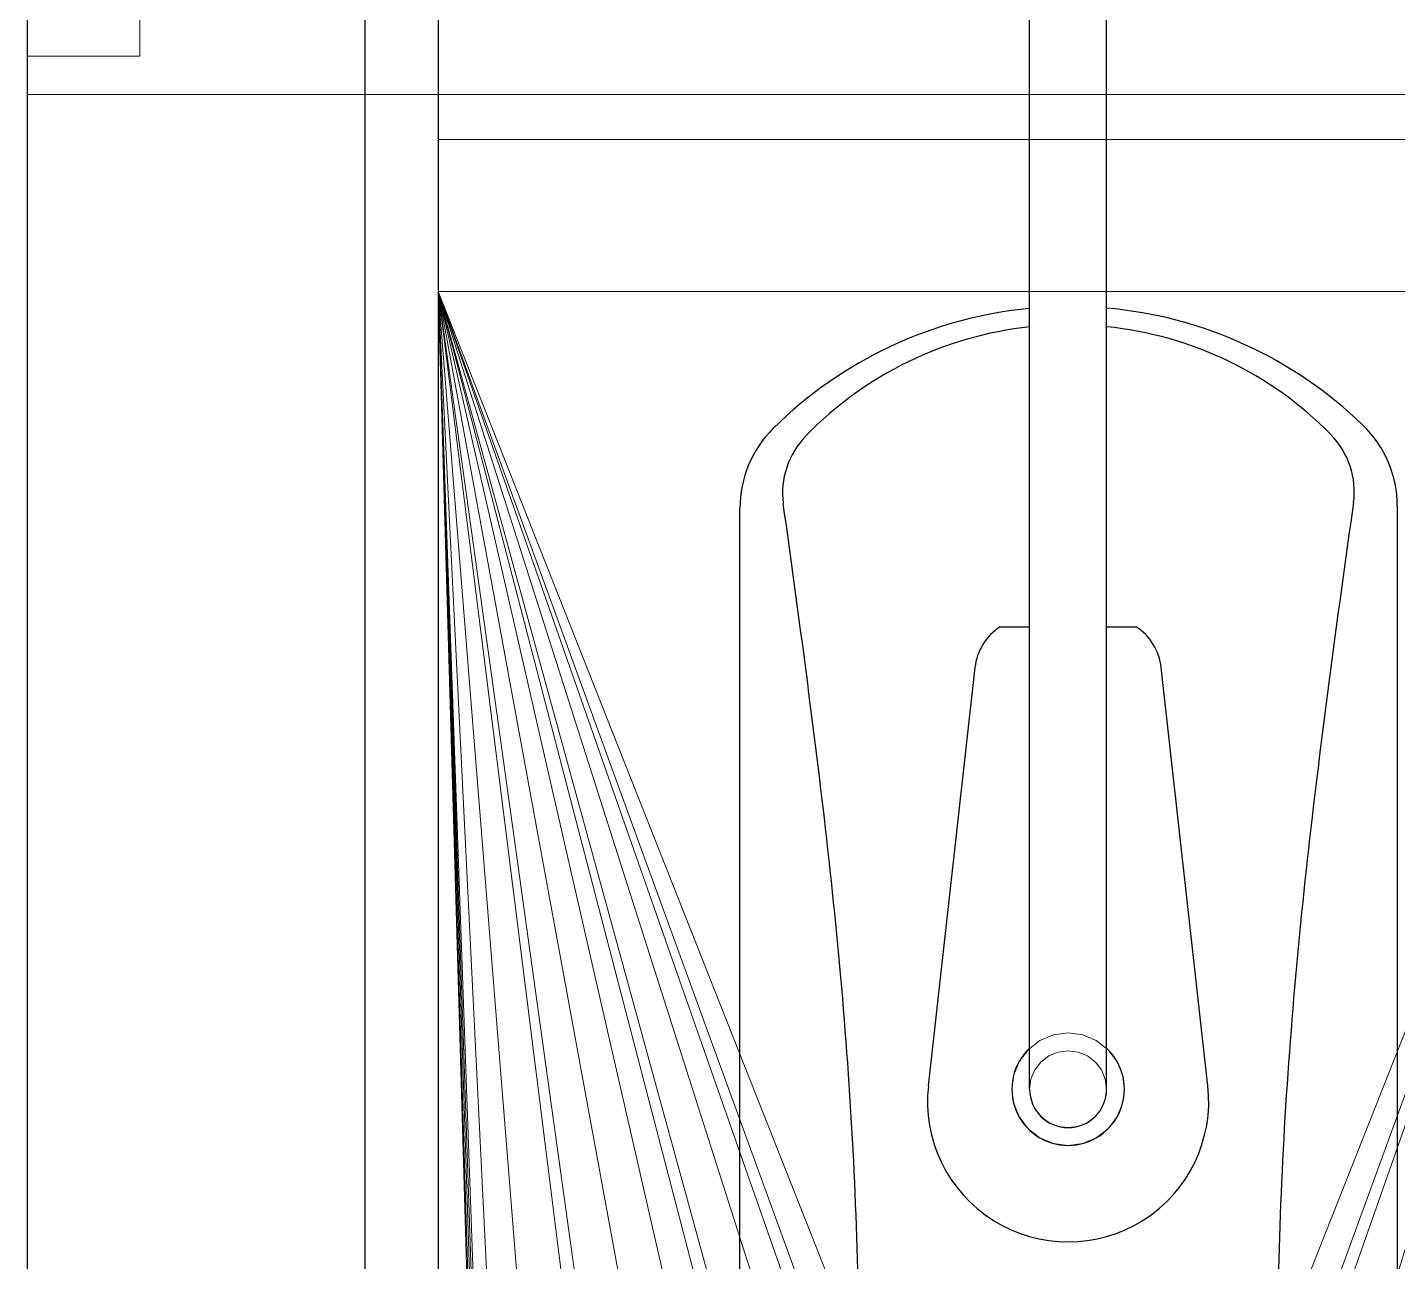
# Model space of a CAD drawing. Header units: millimetres. Extents: x -1 to 471, y -837 to 1.
# Drawn here: x 50 to 293.6, y -506.3 to -286.8 of the extents above; entities that cross this region are included whole.
import ezdxf

# ---------------------------------------------------------------- set-up
doc = ezdxf.new("R2010")
doc.units = ezdxf.units.MM
for name, color, linetype in [('IQ_200_2D', 1, 'Continuous'), ('IQ_200_3D', 1, 'Continuous'), ('IQ_204_2D', 7, 'Continuous'), ('IQ_204_3D', 7, 'Continuous')]:
    doc.layers.add(name, color=color, linetype=linetype)

msp = doc.modelspace()

# ---------------------------------------------------------------- linework, layer by layer
at = {"layer": 'IQ_200_2D'}
for p, q in [((110, -272.5), (110, -722.48)), ((123, -272.5), (123, -768.9)), ((50, -756.46), (50, -274.42)), ((176.67, -531.48), (176.67, -372.32)), ((293.52, -371.95), (293.52, -531.86)), ((222.93, -393.39), (228.16, -393.39)), ((241.84, -393.39), (247.07, -393.39)), ((218.43, -400.67), (210.15, -475.04)), ((259.85, -475.04), (251.57, -400.67))]:
    msp.add_line(p, q, dxfattribs=at)
for centre, radius, start, end in [((235.28, -411.31), 74.87, 95.46, 134.7267), ((235.28, -411.31), 74.87, 45.8324, 84.9767), ((235.16, -405.03), 65.33, 96.1484, 135.7236), ((235.16, -405.03), 65.33, 44.6079, 84.1282), ((273.52, -371.95), 20, 0, 45.8324), ((196.67, -372.32), 20, 134.7267, 180), ((228.37, -401.78), 10, 122.9807, 173.6477), ((241.63, -401.78), 10, 6.3523, 57.0193), ((235, -477.8), 25, 173.6477, 6.3523)]:
    msp.add_arc(centre, radius, start, end, dxfattribs=at)
for centre, major_axis, ratio, start_param, end_param in [((201.98, -369.9), (-17.69, 1.58), 0.895332, 5.664791, 6.483187), ((268.03, -369.82), (17.73, 2.18), 0.896287, 6.052221, 6.873809)]:
    msp.add_ellipse(centre, major_axis=major_axis, ratio=ratio, start_param=start_param, end_param=end_param, dxfattribs=at)
for points in [[(197.8, -521.3), (197.73, -510.97), (197.19, -490.27), (195.09, -459.42), (192, -429.13), (188.24, -399.67), (185.69, -380.74), (184.36, -371.5)], [(285.73, -371.33), (284.4, -380.58), (281.82, -399.53), (278.03, -429.02), (274.93, -459.34), (272.81, -490.23), (272.27, -510.95), (272.2, -521.3)]]:
    msp.add_open_spline(points, degree=3, dxfattribs=at)
at = {"layer": 'IQ_200_3D', "linetype": 'Continuous', "lineweight": 5}
for points, invisible_edges in [([(400, -291.94, 926), (70, -291.94, 926), (70, -188.76, 926), (400, -188.76, 926)], 1), ([(70, -291.94, 926), (70, -291.94, 1140.87), (70, -260.84, 1140.87), (70, -188.76, 926)], 4), ([(70, -291.94, 1140.87), (400, -291.94, 1140.87), (400, -260.84, 1140.87), (70, -260.84, 1140.87)], 1), ([(70, -291.94, 1140.87), (50, -715.52, 1140.87), (110, -715.52, 1140.87), (360, -715.52, 1140.87)], 13), ([(70, -291.94, 1140.87), (50, -291.94, 1140.87), (50, -715.52, 1140.87)], 12), ([(70, -291.94, 926), (420, -715.52, 926), (50, -715.52, 926), (50, -291.94, 926)], 1), ([(400, -291.94, 1140.87), (70, -291.94, 1140.87), (360, -715.52, 1140.87)], 15), ([(400, -291.94, 926), (420, -291.94, 926), (420, -715.52, 926), (70, -291.94, 926)], 12), ([(347, -306.75, 1296.35), (123, -306.75, 1296.35), (123, -310.58, 1301.63), (347, -310.58, 1301.63)], 4), ([(347, -310.58, 1301.63), (123, -310.58, 1301.63), (123, -315.42, 1306), (347, -315.42, 1306)], 5), ([(347, -315.42, 1306), (123, -315.42, 1306), (123, -321.07, 1309.27), (347, -321.07, 1309.27)], 5), ([(347, -321.07, 1309.27), (123, -321.07, 1309.27), (123, -327.28, 1311.29), (347, -327.28, 1311.29)], 5), ([(347, -327.28, 1311.29), (123, -327.28, 1311.29), (123, -333.77, 1311.97), (347, -333.77, 1311.97)], 1)]:
    msp.add_3dface(points, dxfattribs=dict(at, invisible_edges=invisible_edges))
for points in [[(347, -277.16, 1244.94), (123, -277.16, 1244.94), (123, -306.75, 1296.35), (347, -306.75, 1296.35)], [(347, -723.43, 1147.92), (123, -723.43, 1147.92), (123, -281.68, 1147.92), (347, -281.68, 1147.92)], [(50, -715.52, 1140.87), (50, -291.94, 1140.87), (50, -291.94, 926), (50, -715.52, 926)], [(50, -291.94, 1140.87), (70, -291.94, 1140.87), (70, -291.94, 926), (50, -291.94, 926)], [(420, -298.77, 1141.96), (50, -298.77, 1141.96), (50, -298.77, 1147.92), (420, -298.77, 1147.92)], [(420, -722.48, 1141.96), (50, -722.48, 1141.96), (50, -298.77, 1141.96), (420, -298.77, 1141.96)], [(50, -298.77, 1147.92), (50, -298.77, 1141.96), (50, -722.48, 1141.96), (50, -722.48, 1147.92)], [(420, -298.77, 1147.92), (50, -298.77, 1147.92), (50, -722.48, 1147.92), (420, -722.48, 1147.92)]]:
    msp.add_3dface(points, dxfattribs=at)
at = {"layer": 'IQ_204_2D'}
for p, q in [((228.16, -475.64), (228.16, -123.38)), ((241.84, -475.64), (241.84, -123.38))]:
    msp.add_line(p, q, dxfattribs=at)
for radius, start, end in [(10, 133.1554, 46.8446), (6.84, 180, 0)]:
    msp.add_arc((235, -475.64), radius, start, end, dxfattribs=at)
at = {"layer": 'IQ_204_3D', "linetype": 'Continuous', "lineweight": 5}
for points, invisible_edges in [([(225.34, -473.06, 1362.51), (226.34, -470.64, 1362.51), (227.93, -468.57, 1362.51), (230, -466.98, 1362.51)], 8), ([(227.93, -482.72, 1362.51), (225.34, -473.06, 1362.51), (230, -466.98, 1362.51), (244.66, -478.23, 1362.51)], 15), ([(227.93, -468.57, 1380.88), (226.34, -470.64, 1380.88), (225.34, -473.06, 1380.88), (230, -466.98, 1380.88)], 4), ([(225.34, -473.06, 1380.88), (227.93, -482.72, 1380.88), (230, -466.98, 1380.88)], 15), ([(227.93, -468.57, 1380.88), (230, -466.98, 1380.88), (230, -466.98, 1362.51), (227.93, -468.57, 1362.51)], 10), ([(230, -466.98, 1380.88), (227.93, -482.72, 1380.88), (244.66, -478.23, 1380.88), (244.66, -473.06, 1380.88)], 15), ([(244.66, -473.06, 1362.51), (244.66, -478.23, 1362.51), (230, -466.98, 1362.51), (232.41, -465.98, 1362.51)], 11), ([(230, -466.98, 1380.88), (232.41, -465.98, 1380.88), (232.41, -465.98, 1362.51), (230, -466.98, 1362.51)], 10), ([(244.66, -473.06, 1380.88), (237.59, -465.98, 1380.88), (232.41, -465.98, 1380.88), (230, -466.98, 1380.88)], 11), ([(237.59, -465.98, 1362.51), (244.66, -473.06, 1362.51), (232.41, -465.98, 1362.51), (235, -465.64, 1362.51)], 3), ([(235, -465.64, 1362.51), (232.41, -465.98, 1362.51), (232.41, -465.98, 1380.88), (235, -465.64, 1380.88)], 10), ([(235, -465.64, 1380.88), (232.41, -465.98, 1380.88), (237.59, -465.98, 1380.88)], 2), ([(235, -465.64, 1380.88), (237.59, -465.98, 1380.88), (237.59, -465.98, 1362.51), (235, -465.64, 1362.51)], 10), ([(237.59, -465.98, 1362.51), (240, -466.98, 1362.51), (242.07, -468.57, 1362.51), (244.66, -473.06, 1362.51)], 12), ([(237.59, -465.98, 1380.88), (240, -466.98, 1380.88), (240, -466.98, 1362.51), (237.59, -465.98, 1362.51)], 10), ([(242.07, -468.57, 1380.88), (240, -466.98, 1380.88), (237.59, -465.98, 1380.88), (244.66, -473.06, 1380.88)], 12), ([(240, -466.98, 1380.88), (242.07, -468.57, 1380.88), (242.07, -468.57, 1362.51), (240, -466.98, 1362.51)], 10), ([(226.34, -470.64, 1380.88), (227.93, -468.57, 1380.88), (227.93, -468.57, 1362.51), (226.34, -470.64, 1362.51)], 10), ([(228.39, -477.41, 1380.88), (228.16, -475.64, 1380.88), (228.39, -473.87, 1380.88), (231.58, -469.72, 1380.88)], 12), ([(233.23, -469.04, 1380.88), (240.92, -472.22, 1380.88), (228.39, -477.41, 1380.88), (231.58, -469.72, 1380.88)], 7), ([(228.39, -473.87, 1380.88), (229.08, -472.22, 1380.88), (230.16, -470.81, 1380.88), (231.58, -469.72, 1380.88)], 8), ([(239.84, -470.81, 1380.88), (233.23, -469.04, 1380.88), (235, -468.8, 1380.88), (236.77, -469.04, 1380.88)], 9), ([(239.84, -470.81, 1380.88), (240.92, -472.22, 1380.88), (233.23, -469.04, 1380.88)], 14), ([(238.42, -469.72, 1380.88), (239.84, -470.81, 1380.88), (236.77, -469.04, 1380.88)], 2), ([(244.66, -473.06, 1362.51), (242.07, -468.57, 1362.51), (243.66, -470.64, 1362.51)], 1), ([(242.07, -468.57, 1380.88), (243.66, -470.64, 1380.88), (243.66, -470.64, 1362.51), (242.07, -468.57, 1362.51)], 10), ([(242.07, -468.57, 1380.88), (244.66, -473.06, 1380.88), (243.66, -470.64, 1380.88)], 1), ([(225.34, -473.06, 1380.88), (226.34, -470.64, 1380.88), (226.34, -470.64, 1362.51), (225.34, -473.06, 1362.51)], 10), ([(240.92, -472.22, 1380.88), (241.61, -477.41, 1380.88), (228.39, -477.41, 1380.88)], 15), ([(240.92, -472.22, 1380.88), (241.61, -473.87, 1380.88), (241.84, -475.64, 1380.88), (241.61, -477.41, 1380.88)], 8), ([(243.66, -470.64, 1380.88), (244.66, -473.06, 1380.88), (244.66, -473.06, 1362.51), (243.66, -470.64, 1362.51)], 10), ([(225.34, -478.23, 1362.51), (225, -475.64, 1362.51), (225.34, -473.06, 1362.51), (227.93, -482.72, 1362.51)], 12), ([(225, -475.64, 1380.88), (225.34, -473.06, 1380.88), (225.34, -473.06, 1362.51), (225, -475.64, 1362.51)], 2), ([(225, -475.64, 1380.88), (225.34, -478.23, 1380.88), (225.34, -473.06, 1380.88)], 2), ([(225.34, -478.23, 1380.88), (226.34, -480.64, 1380.88), (227.93, -482.72, 1380.88), (225.34, -473.06, 1380.88)], 12), ([(244.66, -473.06, 1362.51), (245, -475.64, 1362.51), (244.66, -478.23, 1362.51)], 12), ([(245, -475.64, 1362.51), (244.66, -473.06, 1362.51), (244.66, -473.06, 1380.88), (245, -475.64, 1380.88)], 2), ([(244.66, -473.06, 1380.88), (244.66, -478.23, 1380.88), (245, -475.64, 1380.88)], 1), ([(225, -475.64, 1362.51), (225.34, -478.23, 1362.51), (225.34, -478.23, 1380.88), (225, -475.64, 1380.88)], 2), ([(245, -475.64, 1380.88), (244.66, -478.23, 1380.88), (244.66, -478.23, 1362.51), (245, -475.64, 1362.51)], 2), ([(225.34, -478.23, 1362.51), (227.93, -482.72, 1362.51), (226.34, -480.64, 1362.51)], 1), ([(226.34, -480.64, 1380.88), (225.34, -478.23, 1380.88), (225.34, -478.23, 1362.51), (226.34, -480.64, 1362.51)], 10), ([(244.66, -478.23, 1362.51), (235, -485.64, 1362.51), (230, -484.3, 1362.51), (227.93, -482.72, 1362.51)], 11), ([(230, -484.3, 1380.88), (235, -485.64, 1380.88), (244.66, -478.23, 1380.88), (227.93, -482.72, 1380.88)], 7), ([(230.16, -480.48, 1380.88), (229.08, -479.06, 1380.88), (228.39, -477.41, 1380.88), (231.58, -481.57, 1380.88)], 4), ([(233.23, -482.25, 1380.88), (231.58, -481.57, 1380.88), (228.39, -477.41, 1380.88), (238.42, -481.57, 1380.88)], 14), ([(238.42, -481.57, 1380.88), (228.39, -477.41, 1380.88), (241.61, -477.41, 1380.88), (239.84, -480.48, 1380.88)], 7), ([(240, -484.3, 1362.51), (237.59, -485.3, 1362.51), (235, -485.64, 1362.51), (244.66, -478.23, 1362.51)], 12), ([(235, -485.64, 1380.88), (237.59, -485.3, 1380.88), (240, -484.3, 1380.88), (244.66, -478.23, 1380.88)], 12), ([(241.61, -477.41, 1380.88), (240.92, -479.06, 1380.88), (239.84, -480.48, 1380.88)], 12), ([(244.66, -478.23, 1362.51), (243.66, -480.64, 1362.51), (242.07, -482.72, 1362.51), (240, -484.3, 1362.51)], 8), ([(242.07, -482.72, 1380.88), (243.66, -480.64, 1380.88), (244.66, -478.23, 1380.88), (240, -484.3, 1380.88)], 4), ([(244.66, -478.23, 1380.88), (243.66, -480.64, 1380.88), (243.66, -480.64, 1362.51), (244.66, -478.23, 1362.51)], 10), ([(227.93, -482.72, 1380.88), (226.34, -480.64, 1380.88), (226.34, -480.64, 1362.51), (227.93, -482.72, 1362.51)], 10), ([(238.42, -481.57, 1380.88), (236.77, -482.25, 1380.88), (235, -482.48, 1380.88), (233.23, -482.25, 1380.88)], 8), ([(243.66, -480.64, 1380.88), (242.07, -482.72, 1380.88), (242.07, -482.72, 1362.51), (243.66, -480.64, 1362.51)], 10), ([(230, -484.3, 1380.88), (227.93, -482.72, 1380.88), (227.93, -482.72, 1362.51), (230, -484.3, 1362.51)], 10), ([(235, -485.64, 1362.51), (232.41, -485.3, 1362.51), (230, -484.3, 1362.51)], 12), ([(232.41, -485.3, 1380.88), (230, -484.3, 1380.88), (230, -484.3, 1362.51), (232.41, -485.3, 1362.51)], 10), ([(230, -484.3, 1380.88), (232.41, -485.3, 1380.88), (235, -485.64, 1380.88)], 12), ([(240, -484.3, 1380.88), (237.59, -485.3, 1380.88), (237.59, -485.3, 1362.51), (240, -484.3, 1362.51)], 10), ([(242.07, -482.72, 1380.88), (240, -484.3, 1380.88), (240, -484.3, 1362.51), (242.07, -482.72, 1362.51)], 10), ([(235, -485.64, 1380.88), (232.41, -485.3, 1380.88), (232.41, -485.3, 1362.51), (235, -485.64, 1362.51)], 10), ([(235, -485.64, 1362.51), (237.59, -485.3, 1362.51), (237.59, -485.3, 1380.88), (235, -485.64, 1380.88)], 10)]:
    msp.add_3dface(points, dxfattribs=dict(at, invisible_edges=invisible_edges))

# ---------------------------------------------------------------- meshes
at = {"layer": 'IQ_200_3D', "linetype": 'Continuous', "lineweight": 5}
mesh = msp.add_polyface(dxfattribs=at)
corners = [(224.32, -612.01, 1311.97), (224.84, -612.08, 1311.97), (233.08, -612.01, 1311.97), (123, -333.77, 1311.97), (232.55, -612.08, 1311.97), (225.33, -612.28, 1311.97), (211.71, -612.01, 1311.97), (212.24, -612.08, 1311.97), (220.48, -612.01, 1311.97), (207.87, -612.01, 1311.97), (199.32, -612.01, 1311.97), (219.95, -612.08, 1311.97), (232.06, -612.29, 1311.97), (212.72, -612.28, 1311.97), (219.46, -612.29, 1311.97), (199.85, -612.08, 1311.97), (207.35, -612.08, 1311.97), (200.33, -612.28, 1311.97), (206.85, -612.29, 1311.97), (186.72, -612.01, 1311.97), (187.24, -612.08, 1311.97), (195.48, -612.01, 1311.97), (182.88, -612.01, 1311.97), (174.12, -612.01, 1311.97), (194.96, -612.08, 1311.97), (187.73, -612.28, 1311.97), (200.75, -612.6, 1311.97), (206.43, -612.61, 1311.97), (194.46, -612.29, 1311.97), (188.15, -612.6, 1311.97), (181.86, -612.29, 1311.97), (182.35, -612.08, 1311.97), (175.13, -612.28, 1311.97), (175.55, -612.6, 1311.97), (174.64, -612.08, 1311.97), (170.28, -612.01, 1311.97), (161.73, -612.01, 1311.97), (157.89, -612.01, 1311.97), (162.25, -612.08, 1311.97), (162.74, -612.28, 1311.97), (169.75, -612.08, 1311.97), (169.26, -612.29, 1311.97), (163.16, -612.6, 1311.97), (150.14, -612.28, 1311.97), (156.87, -612.29, 1311.97), (157.36, -612.08, 1311.97), (149.65, -612.08, 1311.97), (149.13, -612.01, 1311.97), (145.29, -612.01, 1311.97), (136.74, -612.01, 1311.97), (132.9, -612.01, 1311.97), (137.26, -612.08, 1311.97), (132.37, -612.08, 1311.97), (144.76, -612.08, 1311.97), (137.75, -612.28, 1311.97), (144.26, -612.29, 1311.97), (150.55, -612.6, 1311.97), (156.44, -612.61, 1311.97), (131.88, -612.29, 1311.97), (138.17, -612.6, 1311.97), (143.84, -612.61, 1311.97), (131.45, -612.61, 1311.97), (131.13, -613.03, 1311.97), (130.92, -613.53, 1311.97), (123, -633.03, 1311.97)]
mesh.append_faces([[corners[k] for k in face] for face in [(0, 3, 8), (4, 5, 12), (10, 3, 21), (38, 35, 36), (32, 31, 34), (49, 3, 50), (52, 3, 58), (61, 3, 62)]], dxfattribs={"vtx0": -1, "vtx1": -1})
mesh.append_faces([[corners[k] for k in face] for face in [(13, 14, 11, 7), (15, 16, 9, 10), (16, 15, 17, 18), (18, 17, 26, 27), (34, 31, 22, 23), (43, 44, 45, 46), (46, 45, 37, 47), (3, 52, 50), (54, 55, 53, 51), (44, 43, 56, 57), (55, 54, 59, 60), (3, 61, 58)]], dxfattribs={"vtx0": -1, "vtx2": -1})
mesh.append_faces([[corners[k] for k in face] for face in [(3, 48, 47, 37)]], dxfattribs={"vtx0": -1, "vtx2": -1, "vtx3": -1})
mesh.append_faces([[corners[k] for k in face] for face in [(11, 8, 7), (37, 36, 3), (53, 48, 51)]], dxfattribs={"vtx1": -1, "vtx2": -1})
mesh.append_faces([[corners[k] for k in face] for face in [(0, 1, 2, 3), (6, 7, 8, 3), (9, 6, 3, 10), (19, 20, 21, 3), (22, 19, 3, 23), (35, 23, 3, 36), (49, 51, 48, 3)]], dxfattribs={"vtx1": -1, "vtx2": -1, "vtx3": -1})
mesh.append_faces([[corners[k] for k in face] for face in [(4, 2, 1, 5), (24, 21, 20, 25), (28, 24, 25, 29), (30, 31, 32, 33), (38, 39, 40, 35), (41, 40, 39, 42), (63, 62, 3, 64)]], dxfattribs={"vtx1": -1, "vtx3": -1})
mesh = msp.add_polyface(dxfattribs=at)
corners = [(347, -333.77, 1311.97), (337.1, -612.01, 1311.97), (337.63, -612.08, 1311.97), (333.26, -612.01, 1311.97), (324.5, -612.01, 1311.97), (338.11, -612.28, 1311.97), (325.02, -612.08, 1311.97), (332.73, -612.08, 1311.97), (320.66, -612.01, 1311.97), (312.11, -612.01, 1311.97), (312.63, -612.08, 1311.97), (320.13, -612.08, 1311.97), (325.51, -612.28, 1311.97), (332.24, -612.29, 1311.97), (338.53, -612.6, 1311.97), (319.64, -612.29, 1311.97), (313.12, -612.28, 1311.97), (313.54, -612.6, 1311.97), (338.85, -613.02, 1311.97), (308.27, -612.01, 1311.97), (299.51, -612.01, 1311.97), (295.67, -612.01, 1311.97), (286.9, -612.01, 1311.97), (300.03, -612.08, 1311.97), (307.74, -612.08, 1311.97), (287.43, -612.08, 1311.97), (295.14, -612.08, 1311.97), (300.52, -612.28, 1311.97), (307.25, -612.29, 1311.97), (287.91, -612.28, 1311.97), (294.65, -612.29, 1311.97), (347, -633.03, 1311.97), (339.05, -613.51, 1311.97), (339.12, -614.03, 1311.97), (283.06, -612.01, 1311.97), (274.52, -612.01, 1311.97), (270.68, -612.01, 1311.97), (261.91, -612.01, 1311.97), (275.04, -612.08, 1311.97), (282.54, -612.08, 1311.97), (262.44, -612.08, 1311.97), (270.15, -612.08, 1311.97), (275.53, -612.28, 1311.97), (282.04, -612.29, 1311.97), (275.94, -612.6, 1311.97), (281.62, -612.61, 1311.97), (262.92, -612.28, 1311.97), (269.65, -612.29, 1311.97), (263.34, -612.6, 1311.97), (269.23, -612.61, 1311.97), (258.07, -612.01, 1311.97), (249.31, -612.01, 1311.97), (249.83, -612.08, 1311.97), (257.54, -612.08, 1311.97), (236.92, -612.01, 1311.97), (237.44, -612.08, 1311.97), (245.47, -612.01, 1311.97), (244.94, -612.08, 1311.97), (250.32, -612.28, 1311.97), (257.05, -612.29, 1311.97), (250.74, -612.6, 1311.97), (256.63, -612.61, 1311.97), (237.93, -612.28, 1311.97), (244.45, -612.29, 1311.97), (238.35, -612.6, 1311.97), (244.02, -612.61, 1311.97), (288.33, -612.6, 1311.97), (123, -333.77, 1311.97), (233.08, -612.01, 1311.97)]
mesh.append_faces([[corners[k] for k in face] for face in [(0, 1, 2), (0, 2, 5), (3, 4, 6, 7), (10, 11, 8, 9), (12, 13, 7, 6), (0, 14, 18), (23, 24, 19, 20), (25, 26, 21, 22), (27, 28, 24, 23), (29, 30, 26, 25), (38, 39, 34, 35), (36, 37, 40, 41), (42, 43, 39, 38), (43, 42, 44, 45), (46, 47, 41, 40), (47, 46, 48, 49), (50, 51, 52, 53), (58, 59, 53, 52), (59, 58, 60, 61), (62, 63, 57, 55), (63, 62, 64, 65), (54, 0, 67, 68)]], dxfattribs={"vtx0": -1, "vtx2": -1})
mesh.append_faces([[corners[k] for k in face] for face in [(5, 14, 0), (10, 16, 11), (18, 32, 0), (56, 51, 0), (57, 56, 55), (29, 66, 30)]], dxfattribs={"vtx1": -1, "vtx2": -1})
mesh.append_faces([[corners[k] for k in face] for face in [(3, 1, 0, 4), (8, 4, 0, 9), (19, 9, 0, 20), (21, 20, 0, 22), (34, 22, 0, 35), (36, 35, 0, 37), (50, 37, 0, 51), (54, 55, 56, 0)]], dxfattribs={"vtx1": -1, "vtx2": -1, "vtx3": -1})
mesh.append_faces([[corners[k] for k in face] for face in [(15, 11, 16, 17), (31, 0, 32, 33)]], dxfattribs={"vtx1": -1, "vtx3": -1})

doc.saveas('drawing.dxf')
